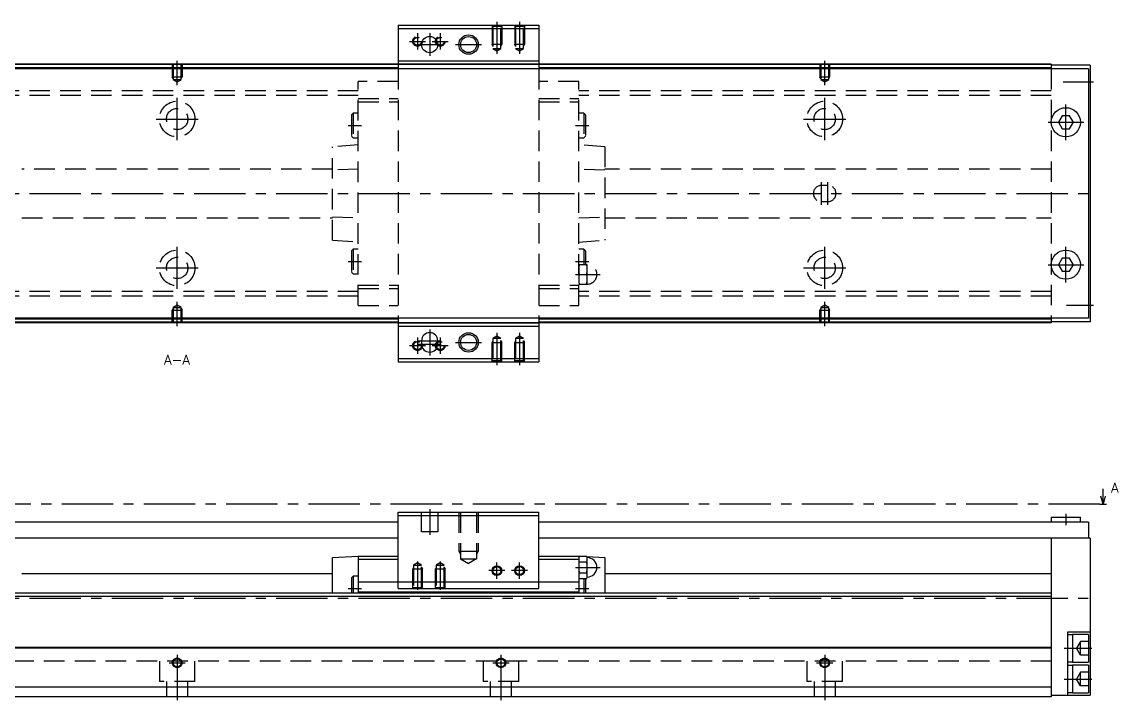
# Model space of a CAD drawing. Extents: x -2 to 939, y -8 to 353.
# Drawn here: x 600.7 to 939.3, y 9 to 218.5 of the extents above; entities that cross this region are included whole.
import ezdxf

# ---------------------------------------------------------------- set-up
doc = ezdxf.new("R2010")
doc.units = 0
doc.header["$LTSCALE"] = 0.5
doc.linetypes.add('CENTER', pattern=[50.8, 31.75, -6.35, 6.35, -6.35])
doc.linetypes.add('DASHED', pattern=[19.05, 12.7, -6.35])
for name, color, linetype in [('MSM_CENTER', 1, 'CENTER'), ('MSM_CONTINUOUS', 7, 'CONTINUOUS'), ('MSM_DASHED', 4, 'DASHED'), ('MSM_NARROW', 5, 'CONTINUOUS'), ('MSM_PART_NUMBER', 7, 'CONTINUOUS')]:
    doc.layers.add(name, color=color, linetype=linetype)
doc.styles.get("Standard").update_dxf_attribs({"font": 'txt.shx', "height": 3, "bigfont": 'bigfont.shx'})

msp = doc.modelspace()

# ---------------------------------------------------------------- linework, layer by layer
at = {"layer": 'MSM_CENTER'}
for p, q in [((747.42, 218.5), (747.42, 208.59)), ((754.42, 218.5), (754.42, 208.59)), ((722.92, 215), (722.92, 210)), ((726.67, 215), (726.67, 208)), ((729.92, 215), (729.92, 210)), ((720.42, 212.5), (725.42, 212.5)), ((723.17, 211.5), (730.17, 211.5)), ((727.42, 212.5), (732.42, 212.5)), ((734.67, 211.5), (742.67, 211.5)), ((648.67, 198.99), (648.67, 206.5)), ((848.67, 198.99), (848.67, 206.5)), ((922.34, 200), (931.67, 200)), ((648.67, 182), (648.67, 195)), ((848.67, 182), (848.67, 195)), ((923.17, 182), (923.17, 193)), ((642.17, 188.5), (655.17, 188.5)), ((701.52, 186.5), (705.62, 186.5)), ((771.72, 186.5), (775.82, 186.5)), ((842.17, 188.5), (855.17, 188.5)), ((917.67, 187.5), (928.67, 187.5)), ((847.67, 162), (847.67, 169)), ((849.67, 162), (849.67, 169)), ((323.67, 165.5), (932.67, 165.5)), ((648.67, 136), (648.67, 149)), ((848.67, 136), (848.67, 149)), ((923.17, 138), (923.17, 149)), ((642.17, 142.5), (655.17, 142.5)), ((701.52, 144.5), (705.62, 144.5)), ((771.72, 144.5), (775.82, 144.5)), ((842.17, 142.5), (855.17, 142.5)), ((917.67, 143.5), (928.67, 143.5)), ((771.72, 140.5), (779.32, 140.5)), ((648.67, 124.5), (648.67, 132.01)), ((848.67, 124.5), (848.67, 132.01)), ((923.34, 131), (931.67, 131)), ((726.67, 123.5), (726.67, 115.5)), ((747.42, 122.41), (747.42, 112.5)), ((754.42, 122.41), (754.42, 112.5)), ((722.92, 121), (722.92, 116)), ((723.17, 120), (730.17, 120)), ((723.17, 119), (730.17, 119)), ((729.92, 121), (729.92, 116)), ((734.67, 119.5), (742.67, 119.5)), ((720.42, 118.5), (725.42, 118.5)), ((727.42, 118.5), (732.42, 118.5)), ((933.67, 69.5), (320.67, 69.5)), ((726.67, 68), (726.67, 60)), ((923.17, 66.5), (923.17, 63)), ((722.92, 51.81), (722.92, 43.1)), ((729.92, 51.81), (729.92, 43.1)), ((747.42, 46.5), (747.42, 51.5)), ((754.42, 46.5), (754.42, 51.5)), ((749.92, 49), (744.92, 49)), ((756.92, 49), (751.92, 49)), ((771.72, 50), (779.32, 50)), ((701.52, 43.5), (705.62, 43.5)), ((771.72, 43.5), (775.82, 43.5)), ((323.67, 40.5), (932.67, 40.5)), ((922.67, 25), (931.17, 25)), ((646.17, 20.5), (651.17, 20.5)), ((648.67, 23), (648.67, 9)), ((746.17, 20.5), (751.17, 20.5)), ((748.67, 23), (748.67, 9)), ((846.17, 20.5), (851.17, 20.5)), ((848.67, 23), (848.67, 9)), ((922.67, 15.5), (931.17, 15.5))]:
    msp.add_line(p, q, dxfattribs=at)
at = {"layer": 'MSM_CONTINUOUS'}
for p, q in [((716.92, 217.5), (716.92, 204)), ((716.92, 217.5), (760.42, 217.5)), ((760.42, 217.5), (760.42, 204)), ((716.92, 216.5), (760.42, 216.5)), ((930.17, 204), (365.17, 204)), ((918.67, 205.5), (378.67, 205.5)), ((716.92, 205.3), (580.42, 205.3)), ((716.92, 204.3), (580.42, 204.3)), ((716.92, 206.5), (760.42, 206.5)), ((716.92, 205.5), (760.42, 205.5)), ((918.67, 205.3), (760.42, 205.3)), ((918.67, 204.3), (760.42, 204.3)), ((918.67, 205.5), (918.67, 204)), ((930.67, 205.1), (918.67, 205.1)), ((930.17, 204), (930.17, 127)), ((930.67, 205.1), (930.67, 125.9)), ((922.01, 189.5), (920.86, 187.5)), ((920.86, 187.5), (922.01, 185.5)), ((924.32, 189.5), (922.01, 189.5)), ((925.48, 187.5), (924.32, 189.5)), ((924.32, 185.5), (925.48, 187.5)), ((922.01, 185.5), (924.32, 185.5)), ((922.01, 145.5), (920.86, 143.5)), ((920.86, 143.5), (922.01, 141.5)), ((924.32, 145.5), (922.01, 145.5)), ((925.48, 143.5), (924.32, 145.5)), ((924.32, 141.5), (925.48, 143.5)), ((922.01, 141.5), (924.32, 141.5)), ((930.17, 127), (365.17, 127)), ((918.67, 125.5), (378.67, 125.5)), ((716.92, 126.7), (580.42, 126.7)), ((716.92, 125.7), (580.42, 125.7)), ((716.92, 127), (716.92, 113.5)), ((716.92, 125.5), (760.42, 125.5)), ((760.42, 127), (760.42, 113.5)), ((918.67, 126.7), (760.42, 126.7)), ((918.67, 125.7), (760.42, 125.7)), ((918.67, 127), (918.67, 125.5)), ((930.67, 125.9), (918.67, 125.9)), ((716.92, 124.5), (760.42, 124.5)), ((724.17, 120), (724.17, 119)), ((729.17, 119), (729.17, 120)), ((716.92, 114.5), (760.42, 114.5)), ((716.92, 113.5), (760.42, 113.5)), ((934.67, 69.5), (934, 72)), ((934.67, 69.5), (934.67, 74.23)), ((935.34, 72), (934.67, 69.5)), ((933.67, 69.5), (935.67, 69.5)), ((716.92, 67), (760.42, 67)), ((716.92, 43.5), (716.92, 67)), ((716.92, 66), (760.42, 66)), ((760.42, 43.5), (760.42, 67)), ((918.67, 65.5), (927.67, 65.5)), ((918.67, 65.5), (918.67, 64)), ((927.67, 64), (927.67, 65.5)), ((716.92, 64), (580.42, 64)), ((930.17, 64), (760.42, 64)), ((930.17, 64), (930.17, 59)), ((716.92, 59), (580.42, 59)), ((930.67, 59), (760.42, 59)), ((918.67, 59), (918.67, 10)), ((930.67, 59), (930.67, 10.5)), ((696.62, 53), (704.62, 53.5)), ((696.62, 42), (696.62, 53)), ((704.62, 53.5), (716.92, 53.5)), ((704.62, 53.5), (704.62, 42)), ((704.62, 52.5), (716.92, 52.5)), ((760.42, 53.5), (772.72, 53.5)), ((760.42, 52.5), (772.72, 52.5)), ((772.72, 53.5), (773.29, 53.46)), ((772.72, 53.5), (772.72, 42)), ((772.84, 53.46), (772.72, 53)), ((772.72, 52.41), (772.72, 52.6)), ((772.84, 53.46), (775.19, 53.46)), ((772.84, 51.73), (775.19, 51.73)), ((775.32, 53), (775.19, 53.46)), ((775.22, 53.34), (780.72, 53)), ((775.32, 47), (775.32, 53)), ((780.72, 53), (780.72, 42)), ((696.62, 48), (600.72, 48)), ((772.84, 48.27), (775.19, 48.27)), ((918.67, 48), (780.72, 48)), ((703.02, 47.3), (702.52, 46.8)), ((702.52, 46.8), (702.52, 42)), ((704.62, 47.3), (703.02, 47.3)), ((703.02, 47.3), (703.02, 42)), ((704.62, 45.5), (772.72, 45.5)), ((772.72, 47), (772.84, 46.54)), ((772.84, 46.54), (775.19, 46.54)), ((774.32, 46.54), (774.32, 42)), ((774.82, 46.54), (774.82, 42)), ((775.19, 46.54), (775.32, 47)), ((918.67, 42), (378.67, 42)), ((918.67, 41), (378.67, 41)), ((704.62, 42.4), (772.72, 42.4)), ((716.92, 43.5), (760.42, 43.5)), ((923.67, 30), (923.67, 10.5)), ((930.67, 30), (923.67, 30)), ((925.17, 29.15), (923.67, 29.15)), ((930.17, 29.25), (925.17, 29.25)), ((925.17, 29.25), (925.17, 20.75)), ((930.17, 29.25), (930.17, 20.75)), ((918.67, 25.2), (378.67, 25.2)), ((918.67, 25), (378.67, 25)), ((923.67, 20.85), (925.17, 20.85)), ((925.17, 20.75), (930.17, 20.75)), ((925.17, 19.65), (923.67, 19.65)), ((930.17, 19.75), (925.17, 19.75)), ((925.17, 19.75), (925.17, 11.25)), ((930.17, 19.75), (930.17, 11.25)), ((918.67, 13), (378.67, 13)), ((918.67, 10.5), (930.67, 10.5)), ((923.67, 11.35), (925.17, 11.35)), ((925.17, 11.25), (930.17, 11.25)), ((918.67, 10), (378.67, 10))]:
    msp.add_line(p, q, dxfattribs=at)
for centre, radius in [((726.67, 211.5), 2.5), ((738.67, 211.5), 2.46), ((923.17, 187.5), 4.5), ((923.17, 143.5), 4.5), ((738.67, 119.5), 2.46), ((747.42, 49), 1.23), ((754.42, 49), 1.23), ((648.67, 20.5), 1.23), ((748.67, 20.5), 1.23), ((848.67, 20.5), 1.23)]:
    msp.add_circle(centre, radius, dxfattribs=at)
for centre, radius, start, end in [((726.67, 120), 2.5, 0, 180), ((726.67, 119), 2.5, 180, 0), ((776.02, 52.57), 3.31, 164.2277, 179.4294), ((776.02, 52.63), 3.31, 180.5738, 195.7691), ((785.6, 49.95), 12.89, 172.0306, 179.7562), ((772.01, 52.56), 3.31, 0.5738, 15.7691), ((772.01, 52.63), 3.31, 344.2277, 359.4294), ((762.33, 49.94), 12.98, 0.2719, 7.9413), ((775.32, 50), 3, 270, 90), ((786.17, 50.1), 13.46, 180.407, 187.8062), ((776.02, 47.37), 3.31, 164.2277, 179.4294), ((776.02, 47.44), 3.31, 180.5738, 195.7691), ((761.86, 50.1), 13.46, 352.1938, 359.593), ((772.01, 47.37), 3.31, 0.5738, 15.7691), ((772.01, 47.43), 3.31, 344.2277, 359.4294)]:
    msp.add_arc(centre, radius, start, end, dxfattribs=at)
at = {"layer": 'MSM_DASHED'}
for p, q in [((745.92, 217.5), (746.19, 217.23)), ((745.92, 217.5), (745.92, 211.5)), ((746.19, 217.23), (746.19, 210.3)), ((746.19, 217.23), (748.65, 217.23)), ((748.65, 217.23), (748.92, 217.5)), ((748.65, 210.3), (748.65, 217.23)), ((748.92, 217.5), (748.92, 211.5)), ((752.92, 217.5), (753.19, 217.23)), ((752.92, 217.5), (752.92, 211.5)), ((753.19, 217.23), (753.19, 210.3)), ((753.19, 217.23), (755.65, 217.23)), ((755.65, 217.23), (755.92, 217.5)), ((755.65, 210.3), (755.65, 217.23)), ((755.92, 217.5), (755.92, 211.5)), ((748.92, 211.5), (745.92, 211.5)), ((746.19, 211.03), (745.92, 211.5)), ((746.19, 210.3), (747.42, 209.59)), ((746.19, 210.3), (748.65, 210.3)), ((747.42, 209.59), (748.65, 210.3)), ((748.65, 211.03), (748.92, 211.5)), ((755.92, 211.5), (752.92, 211.5)), ((753.19, 211.03), (752.92, 211.5)), ((753.19, 210.3), (754.42, 209.59)), ((753.19, 210.3), (755.65, 210.3)), ((754.42, 209.59), (755.65, 210.3)), ((755.65, 211.03), (755.92, 211.5)), ((647.17, 205.5), (647.17, 201.5)), ((647.44, 205.5), (647.44, 200.7)), ((649.9, 200.7), (649.9, 205.5)), ((650.17, 205.5), (650.17, 201.5)), ((760.42, 205.5), (716.92, 205.5)), ((716.92, 204), (716.92, 127)), ((760.42, 204), (760.42, 127)), ((847.17, 205.5), (847.17, 201.5)), ((847.44, 205.5), (847.44, 200.7)), ((849.9, 200.7), (849.9, 205.5)), ((850.17, 205.5), (850.17, 201.5)), ((918.67, 204), (918.67, 127)), ((647.17, 201.5), (650.17, 201.5)), ((647.44, 201.03), (647.17, 201.5)), ((647.44, 200.7), (649.9, 200.7)), ((647.44, 200.7), (648.67, 199.99)), ((648.67, 199.99), (649.9, 200.7)), ((649.9, 201.03), (650.17, 201.5)), ((716.92, 200.1), (704.62, 200.1)), ((704.62, 130.9), (704.62, 200.1)), ((772.72, 200.1), (760.42, 200.1)), ((772.72, 130.9), (772.72, 200.1)), ((847.17, 201.5), (850.17, 201.5)), ((847.44, 201.03), (847.17, 201.5)), ((847.44, 200.7), (849.9, 200.7)), ((847.44, 200.7), (848.67, 199.99)), ((848.67, 199.99), (849.9, 200.7)), ((849.9, 201.03), (850.17, 201.5)), ((704.62, 197.25), (592.72, 197.25)), ((918.67, 197.25), (772.72, 197.25)), ((704.62, 195.75), (592.72, 195.75)), ((704.62, 194.85), (716.92, 194.85)), ((704.62, 193.85), (716.92, 193.85)), ((760.42, 194.85), (772.72, 194.85)), ((760.42, 193.85), (772.72, 193.85)), ((918.67, 195.75), (772.72, 195.75)), ((703.02, 190.3), (702.52, 189.8)), ((702.52, 189.8), (702.52, 183.2)), ((703.02, 190.3), (703.02, 182.7)), ((704.62, 190.3), (703.02, 190.3)), ((774.32, 190.3), (772.72, 190.3)), ((774.32, 190.3), (774.32, 182.7)), ((774.82, 189.8), (774.32, 190.3)), ((774.82, 189.8), (774.82, 183.2)), ((702.52, 183.2), (703.02, 182.7)), ((774.32, 182.7), (774.82, 183.2)), ((704.62, 180.5), (696.62, 179.94)), ((696.62, 151.06), (696.62, 179.94)), ((703.02, 182.7), (704.62, 182.7)), ((772.72, 182.7), (774.32, 182.7)), ((780.72, 179.94), (772.72, 180.5)), ((780.72, 179.94), (780.72, 151.06)), ((696.62, 173), (600.72, 173)), ((704.62, 172.98), (696.62, 172.73)), ((780.72, 172.73), (772.72, 172.98)), ((918.67, 173), (780.72, 173)), ((849.67, 168), (847.67, 168)), ((847.67, 163), (849.67, 163)), ((600.72, 158), (696.62, 158)), ((696.62, 158.27), (704.62, 158.02)), ((772.72, 158.02), (780.72, 158.27)), ((780.72, 158), (918.67, 158)), ((696.62, 151.06), (704.62, 150.5)), ((772.72, 150.5), (780.72, 151.06)), ((703.02, 148.3), (702.52, 147.8)), ((702.52, 147.8), (702.52, 141.2)), ((703.02, 148.3), (703.02, 140.7)), ((704.62, 148.3), (703.02, 148.3)), ((774.32, 148.3), (772.72, 148.3)), ((774.82, 147.8), (774.32, 148.3)), ((774.32, 148.3), (774.32, 143.5)), ((774.82, 147.8), (774.82, 143.5)), ((775.32, 143.5), (772.72, 143.5)), ((775.32, 137.5), (775.32, 143.5)), ((702.52, 141.2), (703.02, 140.7)), ((703.02, 140.7), (704.62, 140.7)), ((772.84, 140.5), (775.19, 140.5)), ((704.62, 137.15), (716.92, 137.15)), ((704.62, 136.15), (716.92, 136.15)), ((760.42, 137.15), (772.72, 137.15)), ((760.42, 136.15), (772.72, 136.15)), ((772.72, 137.5), (775.32, 137.5)), ((704.62, 135.25), (592.72, 135.25)), ((704.62, 133.75), (592.72, 133.75)), ((918.67, 135.25), (772.72, 135.25)), ((918.67, 133.75), (772.72, 133.75)), ((647.44, 129.97), (647.17, 129.5)), ((647.17, 129.5), (650.17, 129.5)), ((647.17, 125.5), (647.17, 129.5)), ((648.67, 131.01), (647.44, 130.3)), ((647.44, 130.3), (649.9, 130.3)), ((647.44, 130.3), (647.44, 125.5)), ((649.9, 130.3), (648.67, 131.01)), ((649.9, 125.5), (649.9, 130.3)), ((649.9, 129.97), (650.17, 129.5)), ((650.17, 125.5), (650.17, 129.5)), ((704.62, 130.9), (716.92, 130.9)), ((760.42, 130.9), (772.72, 130.9)), ((847.44, 129.97), (847.17, 129.5)), ((847.17, 129.5), (850.17, 129.5)), ((847.17, 125.5), (847.17, 129.5)), ((848.67, 131.01), (847.44, 130.3)), ((847.44, 130.3), (849.9, 130.3)), ((847.44, 130.3), (847.44, 125.5)), ((849.9, 130.3), (848.67, 131.01)), ((849.9, 125.5), (849.9, 130.3)), ((849.9, 129.97), (850.17, 129.5)), ((850.17, 125.5), (850.17, 129.5)), ((760.42, 125.5), (716.92, 125.5)), ((746.19, 119.97), (745.92, 119.5)), ((745.92, 113.5), (745.92, 119.5)), ((745.92, 119.5), (748.92, 119.5)), ((747.42, 121.41), (746.19, 120.7)), ((746.19, 120.7), (746.19, 113.77)), ((748.65, 120.7), (746.19, 120.7)), ((748.65, 120.7), (747.42, 121.41)), ((748.65, 113.77), (748.65, 120.7)), ((748.65, 119.97), (748.92, 119.5)), ((748.92, 113.5), (748.92, 119.5)), ((753.19, 119.97), (752.92, 119.5)), ((752.92, 113.5), (752.92, 119.5)), ((752.92, 119.5), (755.92, 119.5)), ((754.42, 121.41), (753.19, 120.7)), ((753.19, 120.7), (753.19, 113.77)), ((755.65, 120.7), (753.19, 120.7)), ((755.65, 120.7), (754.42, 121.41)), ((755.65, 113.77), (755.65, 120.7)), ((755.65, 119.97), (755.92, 119.5)), ((755.92, 113.5), (755.92, 119.5)), ((746.19, 113.77), (745.92, 113.5)), ((748.65, 113.77), (746.19, 113.77)), ((748.92, 113.5), (748.65, 113.77)), ((753.19, 113.77), (752.92, 113.5)), ((755.65, 113.77), (753.19, 113.77)), ((755.92, 113.5), (755.65, 113.77)), ((724.17, 61), (724.17, 67)), ((729.17, 67), (729.17, 61)), ((735.67, 67), (735.67, 55)), ((736.21, 67), (736.21, 52.6)), ((741.12, 67), (741.12, 52.6)), ((741.67, 67), (741.67, 55)), ((729.17, 61), (724.17, 61)), ((735.67, 55), (741.67, 55)), ((735.67, 55), (736.21, 54.06)), ((741.67, 55), (741.12, 54.06)), ((722.92, 51.41), (721.69, 50.7)), ((724.15, 50.7), (722.92, 51.41)), ((729.92, 51.41), (728.69, 50.7)), ((731.15, 50.7), (729.92, 51.41)), ((736.21, 52.6), (741.12, 52.6)), ((736.21, 52.6), (738.67, 51.18)), ((741.12, 52.6), (738.67, 51.18)), ((721.69, 49.97), (721.42, 49.5)), ((721.42, 43.5), (721.42, 49.5)), ((721.42, 49.5), (724.42, 49.5)), ((721.69, 50.7), (721.69, 43.77)), ((721.69, 50.7), (724.15, 50.7)), ((724.15, 43.77), (724.15, 50.7)), ((724.15, 49.97), (724.42, 49.5)), ((724.42, 43.5), (724.42, 49.5)), ((728.69, 49.97), (728.42, 49.5)), ((728.42, 43.5), (728.42, 49.5)), ((728.42, 49.5), (731.42, 49.5)), ((728.69, 50.7), (731.15, 50.7)), ((728.69, 50.7), (728.69, 43.77)), ((731.15, 43.77), (731.15, 50.7)), ((731.15, 49.97), (731.42, 49.5)), ((731.42, 43.5), (731.42, 49.5)), ((721.69, 43.77), (721.42, 43.5)), ((721.69, 43.77), (724.15, 43.77)), ((724.42, 43.5), (724.15, 43.77)), ((728.69, 43.77), (728.42, 43.5)), ((728.69, 43.77), (731.15, 43.77)), ((731.42, 43.5), (731.15, 43.77)), ((927.67, 27.12), (926.44, 25)), ((927.67, 22.88), (927.67, 27.12)), ((930.17, 27.12), (927.67, 27.12)), ((927.67, 22.88), (926.44, 25)), ((927.67, 25), (930.17, 25)), ((918.67, 21), (378.67, 21)), ((643.17, 21), (643.17, 14.7)), ((654.17, 14.7), (654.17, 21)), ((743.17, 21), (743.17, 14.7)), ((754.17, 14.7), (754.17, 21)), ((843.17, 21), (843.17, 14.7)), ((854.17, 14.7), (854.17, 21)), ((930.17, 22.88), (927.67, 22.88)), ((927.67, 17.62), (926.44, 15.5)), ((927.67, 13.38), (927.67, 17.62)), ((930.17, 17.62), (927.67, 17.62)), ((654.17, 14.7), (643.17, 14.7)), ((645.37, 14.7), (645.37, 10)), ((651.97, 10), (651.97, 14.7)), ((754.17, 14.7), (743.17, 14.7)), ((745.37, 14.7), (745.37, 10)), ((751.97, 10), (751.97, 14.7)), ((854.17, 14.7), (843.17, 14.7)), ((845.37, 14.7), (845.37, 10)), ((851.97, 10), (851.97, 14.7)), ((927.67, 13.38), (926.44, 15.5)), ((927.67, 15.5), (930.17, 15.5)), ((930.17, 13.38), (927.67, 13.38))]:
    msp.add_line(p, q, dxfattribs=at)
for centre, radius in [((722.92, 212.5), 1.5), ((722.92, 212.5), 1.23), ((729.92, 212.5), 1.5), ((729.92, 212.5), 1.23), ((648.67, 188.5), 5.5), ((848.67, 188.5), 5.5), ((648.67, 188.5), 3.3), ((848.67, 188.5), 3.3), ((648.67, 142.5), 5.5), ((648.67, 142.5), 3.3), ((848.67, 142.5), 5.5), ((848.67, 142.5), 3.3), ((722.92, 118.5), 1.5), ((722.92, 118.5), 1.23), ((729.92, 118.5), 1.5), ((729.92, 118.5), 1.23)]:
    msp.add_circle(centre, radius, dxfattribs=at)
for centre, radius, start, end in [((847.67, 165.5), 2.5, 90, 270), ((849.67, 165.5), 2.5, 270, 90), ((782.41, 141.95), 9.69, 170.8086, 179.713), ((765.62, 141.95), 9.7, 0.2886, 9.1898), ((775.32, 140.5), 3, 270, 90), ((782.41, 142.05), 9.7, 180.2886, 189.1898), ((782.41, 138.95), 9.69, 170.8086, 179.713), ((782.41, 139.05), 9.7, 180.2886, 189.1898), ((765.62, 142.05), 9.69, 350.8086, 359.713), ((765.62, 138.95), 9.7, 0.2886, 9.1898), ((765.62, 139.05), 9.69, 350.8086, 359.713)]:
    msp.add_arc(centre, radius, start, end, dxfattribs=at)
at = {"layer": 'MSM_NARROW'}
for centre, radius in [((738.67, 211.5), 3), ((738.67, 119.5), 3), ((747.42, 49), 1.5), ((754.42, 49), 1.5), ((648.67, 20.5), 1.5), ((748.67, 20.5), 1.5), ((848.67, 20.5), 1.5)]:
    msp.add_circle(centre, radius, dxfattribs=at)

# ---------------------------------------------------------------- texts
at = {"layer": 'MSM_PART_NUMBER'}
for s, p in [('A-A', (644.61, 112.62)), ('A', (937.1, 73.08))]:
    msp.add_text(s, height=3, dxfattribs=at).set_placement(p)

doc.saveas('drawing.dxf')
